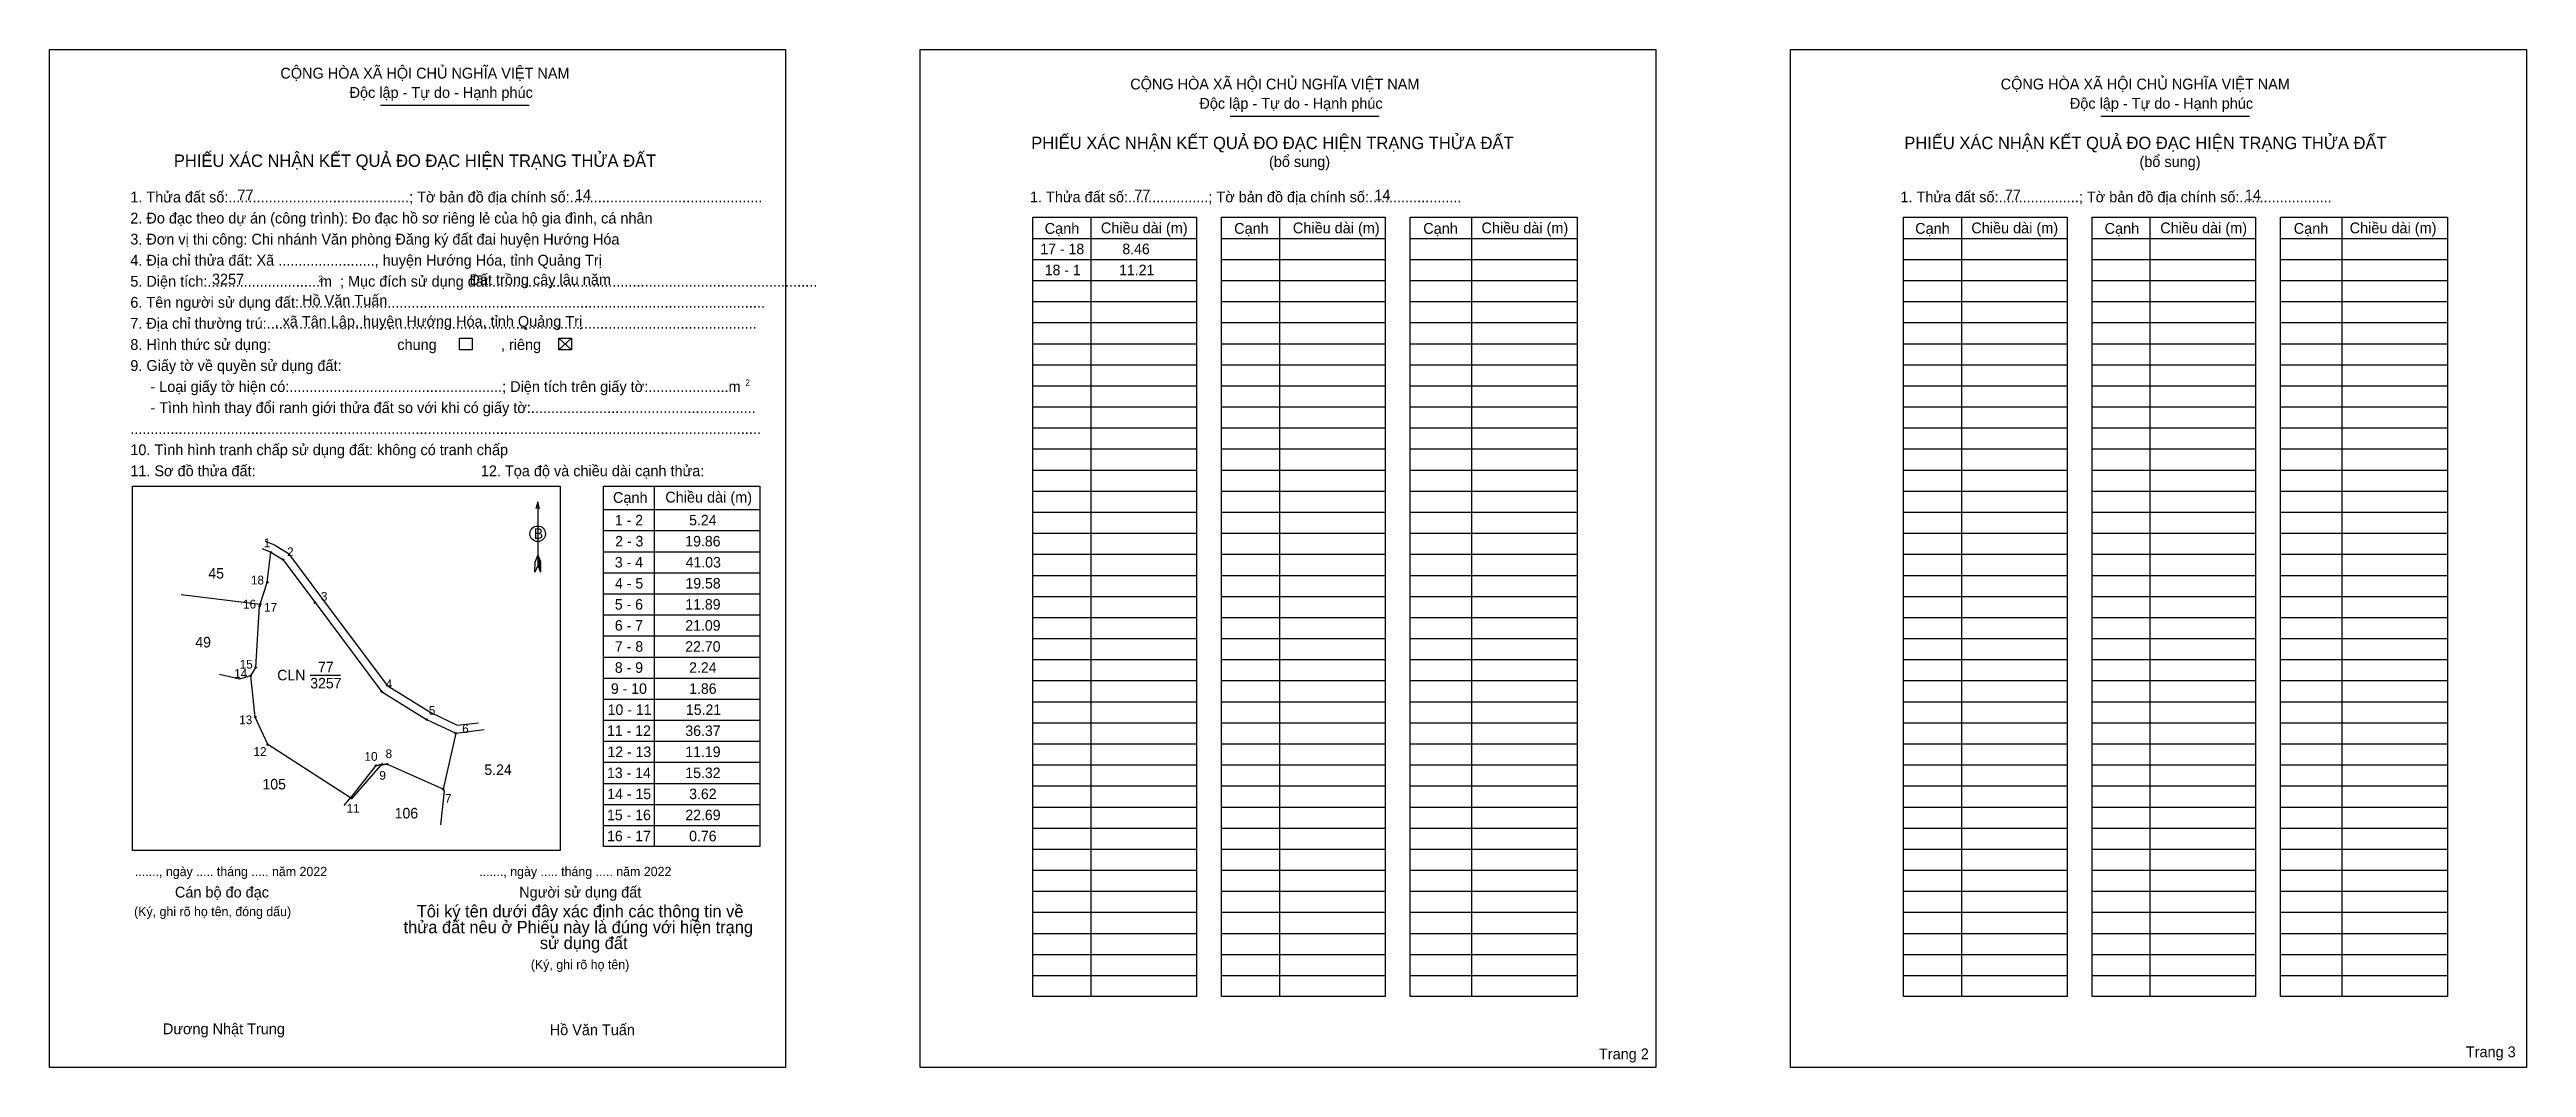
# Model space of a CAD drawing. Extents: x 548666 to 549581, y 1836767 to 1837143.
import ezdxf

# ---------------------------------------------------------------- set-up
doc = ezdxf.new("R2010")
doc.units = 0
for name, color, linetype in [('Level 1', 7, 'Continuous'), ('Level 10', 7, 'Continuous'), ('Level 11', 7, 'Continuous'), ('Level 13', 7, 'Continuous'), ('Level 2', 7, 'Continuous'), ('Level 25', 7, 'Continuous'), ('Level 48', 7, 'Continuous'), ('Level 50', 7, 'Continuous'), ('Level 52', 7, 'Continuous'), ('Level 55', 7, 'Continuous'), ('Level 6', 7, 'Continuous'), ('Level 9', 7, 'Continuous')]:
    doc.layers.add(name, color=color, linetype=linetype)

msp = doc.modelspace()

# ---------------------------------------------------------------- linework, layer by layer
at = {"layer": 'Level 1'}
for p, q in [((548666.43, 1837143.13), (548666.43, 1837143.13)), ((548988, 1837143.13), (548988, 1837143.13)), ((548788.68, 1837122.54), (548843.66, 1837122.54)), ((549102.62, 1837118.53), (549157.6, 1837118.53)), ((549424.19, 1837118.53), (549479.17, 1837118.53)), ((549051.13, 1837081.14), (549051.13, 1836793.27)), ((549120.79, 1837081.14), (549120.79, 1836793.27)), ((549191.74, 1837081.14), (549191.74, 1836793.27)), ((549372.71, 1837081.14), (549372.71, 1836793.27)), ((549442.36, 1837081.14), (549442.36, 1836793.27)), ((549513.31, 1837081.14), (549513.31, 1836793.27)), ((549029.74, 1837073.36), (549090.17, 1837073.36)), ((549099.39, 1837073.36), (549159.82, 1837073.36)), ((549169.05, 1837073.36), (549230.77, 1837073.36)), ((549351.31, 1837073.36), (549411.74, 1837073.36)), ((549420.97, 1837073.36), (549481.39, 1837073.36)), ((549490.62, 1837073.36), (549552.34, 1837073.36)), ((549029.74, 1837065.58), (549090.17, 1837065.58)), ((549099.39, 1837065.58), (549159.82, 1837065.58)), ((549169.05, 1837065.58), (549230.77, 1837065.58)), ((549351.31, 1837065.58), (549411.74, 1837065.58)), ((549420.97, 1837065.58), (549481.39, 1837065.58)), ((549490.62, 1837065.58), (549552.34, 1837065.58)), ((549029.74, 1837057.8), (549090.17, 1837057.8)), ((549029.74, 1837050.02), (549090.17, 1837050.02)), ((549099.39, 1837057.8), (549159.82, 1837057.8)), ((549099.39, 1837050.02), (549159.82, 1837050.02)), ((549169.05, 1837057.8), (549230.77, 1837057.8)), ((549169.05, 1837050.02), (549230.77, 1837050.02)), ((549351.31, 1837057.8), (549411.74, 1837057.8)), ((549351.31, 1837050.02), (549411.74, 1837050.02)), ((549420.97, 1837057.8), (549481.39, 1837057.8)), ((549420.97, 1837050.02), (549481.39, 1837050.02)), ((549490.62, 1837057.8), (549552.34, 1837057.8)), ((549490.62, 1837050.02), (549552.34, 1837050.02)), ((549029.74, 1837042.24), (549090.17, 1837042.24)), ((549099.39, 1837042.24), (549159.82, 1837042.24)), ((549169.05, 1837042.24), (549230.77, 1837042.24)), ((549351.31, 1837042.24), (549411.74, 1837042.24)), ((549420.97, 1837042.24), (549481.39, 1837042.24)), ((549490.62, 1837042.24), (549552.34, 1837042.24)), ((548854.57, 1837036.48), (548859.24, 1837032.13)), ((548854.57, 1837032.13), (548859.24, 1837036.48)), ((549029.74, 1837034.46), (549090.17, 1837034.46)), ((549099.39, 1837034.46), (549159.82, 1837034.46)), ((549169.05, 1837034.46), (549230.77, 1837034.46)), ((549351.31, 1837034.46), (549411.74, 1837034.46)), ((549420.97, 1837034.46), (549481.39, 1837034.46)), ((549490.62, 1837034.46), (549552.34, 1837034.46)), ((549029.74, 1837026.68), (549090.17, 1837026.68)), ((549099.39, 1837026.68), (549159.82, 1837026.68)), ((549169.05, 1837026.68), (549230.77, 1837026.68)), ((549351.31, 1837026.68), (549411.74, 1837026.68)), ((549420.97, 1837026.68), (549481.39, 1837026.68)), ((549490.62, 1837026.68), (549552.34, 1837026.68)), ((549029.74, 1837018.9), (549090.17, 1837018.9)), ((549099.39, 1837018.9), (549159.82, 1837018.9)), ((549169.05, 1837018.9), (549230.77, 1837018.9)), ((549351.31, 1837018.9), (549411.74, 1837018.9)), ((549420.97, 1837018.9), (549481.39, 1837018.9)), ((549490.62, 1837018.9), (549552.34, 1837018.9)), ((549029.74, 1837011.12), (549090.17, 1837011.12)), ((549029.74, 1837003.34), (549090.17, 1837003.34)), ((549099.39, 1837011.12), (549159.82, 1837011.12)), ((549099.39, 1837003.34), (549159.82, 1837003.34)), ((549169.05, 1837011.12), (549230.77, 1837011.12)), ((549169.05, 1837003.34), (549230.77, 1837003.34)), ((549351.31, 1837011.12), (549411.74, 1837011.12)), ((549351.31, 1837003.34), (549411.74, 1837003.34)), ((549420.97, 1837011.12), (549481.39, 1837011.12)), ((549420.97, 1837003.34), (549481.39, 1837003.34)), ((549490.62, 1837011.12), (549552.34, 1837011.12)), ((549490.62, 1837003.34), (549552.34, 1837003.34)), ((549029.74, 1836995.56), (549090.17, 1836995.56)), ((549099.39, 1836995.56), (549159.82, 1836995.56)), ((549169.05, 1836995.56), (549230.77, 1836995.56)), ((549351.31, 1836995.56), (549411.74, 1836995.56)), ((549420.97, 1836995.56), (549481.39, 1836995.56)), ((549490.62, 1836995.56), (549552.34, 1836995.56)), ((549029.74, 1836987.78), (549090.17, 1836987.78)), ((549099.39, 1836987.78), (549159.82, 1836987.78)), ((549169.05, 1836987.78), (549230.77, 1836987.78)), ((549351.31, 1836987.78), (549411.74, 1836987.78)), ((549420.97, 1836987.78), (549481.39, 1836987.78)), ((549490.62, 1836987.78), (549552.34, 1836987.78)), ((548697.05, 1836981.83), (548697.05, 1836981.83)), ((548846.76, 1836976.01), (548846.76, 1836952.47)), ((548889.75, 1836981.86), (548889.75, 1836848.69)), ((549029.74, 1836980), (549090.17, 1836980)), ((549099.39, 1836980), (549159.82, 1836980)), ((549169.05, 1836980), (549230.77, 1836980)), ((549351.31, 1836980), (549411.74, 1836980)), ((549420.97, 1836980), (549481.39, 1836980)), ((549490.62, 1836980), (549552.34, 1836980)), ((548871.08, 1836973.18), (548928.78, 1836973.18)), ((549029.74, 1836972.22), (549090.17, 1836972.22)), ((549099.39, 1836972.22), (549159.82, 1836972.22)), ((549169.05, 1836972.22), (549230.77, 1836972.22)), ((549351.31, 1836972.22), (549411.74, 1836972.22)), ((549420.97, 1836972.22), (549481.39, 1836972.22)), ((549490.62, 1836972.22), (549552.34, 1836972.22)), ((548871.08, 1836965.4), (548928.78, 1836965.4)), ((548871.08, 1836957.62), (548928.78, 1836957.62)), ((549029.74, 1836964.44), (549090.17, 1836964.44)), ((549099.39, 1836964.44), (549159.82, 1836964.44)), ((549169.05, 1836964.44), (549230.77, 1836964.44)), ((549351.31, 1836964.44), (549411.74, 1836964.44)), ((549420.97, 1836964.44), (549481.39, 1836964.44)), ((549490.62, 1836964.44), (549552.34, 1836964.44)), ((548845.72, 1836950.07), (548845.78, 1836953.96)), ((548846.76, 1836952.47), (548845.72, 1836950.07)), ((548846.76, 1836956.36), (548845.78, 1836953.96)), ((548846.76, 1836956.36), (548847.76, 1836953.96)), ((548846.76, 1836956.03), (548847.76, 1836953.61)), ((548846.76, 1836955.69), (548847.76, 1836953.28)), ((548846.76, 1836955.35), (548847.77, 1836952.93)), ((548846.76, 1836955), (548847.77, 1836952.58)), ((548846.76, 1836954.67), (548847.77, 1836952.23)), ((548846.76, 1836954.33), (548847.77, 1836951.88)), ((548846.76, 1836953.99), (548847.79, 1836951.53)), ((548846.76, 1836953.65), (548847.79, 1836951.18)), ((548846.76, 1836953.32), (548847.79, 1836950.83)), ((548846.76, 1836952.98), (548847.8, 1836950.49)), ((548846.76, 1836952.47), (548847.8, 1836950.07)), ((548847.8, 1836950.07), (548847.76, 1836953.96)), ((548871.08, 1836949.84), (548928.78, 1836949.84)), ((549029.74, 1836956.66), (549090.17, 1836956.66)), ((549029.74, 1836948.88), (549090.17, 1836948.88)), ((549099.39, 1836956.66), (549159.82, 1836956.66)), ((549099.39, 1836948.88), (549159.82, 1836948.88)), ((549169.05, 1836956.66), (549230.77, 1836956.66)), ((549169.05, 1836948.88), (549230.77, 1836948.88)), ((549351.31, 1836956.66), (549411.74, 1836956.66)), ((549351.31, 1836948.88), (549411.74, 1836948.88)), ((549420.97, 1836956.66), (549481.39, 1836956.66)), ((549420.97, 1836948.88), (549481.39, 1836948.88)), ((549490.62, 1836956.66), (549552.34, 1836956.66)), ((549490.62, 1836948.88), (549552.34, 1836948.88)), ((548871.08, 1836942.06), (548928.78, 1836942.06)), ((549029.74, 1836941.1), (549090.17, 1836941.1)), ((549099.39, 1836941.1), (549159.82, 1836941.1)), ((549169.05, 1836941.1), (549230.77, 1836941.1)), ((549351.31, 1836941.1), (549411.74, 1836941.1)), ((549420.97, 1836941.1), (549481.39, 1836941.1)), ((549490.62, 1836941.1), (549552.34, 1836941.1)), ((548871.08, 1836934.28), (548928.78, 1836934.28)), ((549029.74, 1836933.32), (549090.17, 1836933.32)), ((549099.39, 1836933.32), (549159.82, 1836933.32)), ((549169.05, 1836933.32), (549230.77, 1836933.32)), ((549351.31, 1836933.32), (549411.74, 1836933.32)), ((549420.97, 1836933.32), (549481.39, 1836933.32)), ((549490.62, 1836933.32), (549552.34, 1836933.32)), ((548871.08, 1836926.49), (548928.78, 1836926.49)), ((549029.74, 1836925.54), (549090.17, 1836925.54)), ((549099.39, 1836925.54), (549159.82, 1836925.54)), ((549169.05, 1836925.54), (549230.77, 1836925.54)), ((549351.31, 1836925.54), (549411.74, 1836925.54)), ((549420.97, 1836925.54), (549481.39, 1836925.54)), ((549490.62, 1836925.54), (549552.34, 1836925.54)), ((548871.08, 1836918.71), (548928.78, 1836918.71)), ((549029.74, 1836917.76), (549090.17, 1836917.76)), ((549099.39, 1836917.76), (549159.82, 1836917.76)), ((549169.05, 1836917.76), (549230.77, 1836917.76)), ((549351.31, 1836917.76), (549411.74, 1836917.76)), ((549420.97, 1836917.76), (549481.39, 1836917.76)), ((549490.62, 1836917.76), (549552.34, 1836917.76)), ((548871.08, 1836910.93), (548928.78, 1836910.93)), ((548871.08, 1836903.15), (548928.78, 1836903.15)), ((549029.74, 1836909.98), (549090.17, 1836909.98)), ((549099.39, 1836909.98), (549159.82, 1836909.98)), ((549169.05, 1836909.98), (549230.77, 1836909.98)), ((549351.31, 1836909.98), (549411.74, 1836909.98)), ((549420.97, 1836909.98), (549481.39, 1836909.98)), ((549490.62, 1836909.98), (549552.34, 1836909.98)), ((548871.08, 1836895.37), (548928.78, 1836895.37)), ((549029.74, 1836902.2), (549090.17, 1836902.2)), ((549029.74, 1836894.42), (549090.17, 1836894.42)), ((549099.39, 1836902.2), (549159.82, 1836902.2)), ((549099.39, 1836894.42), (549159.82, 1836894.42)), ((549169.05, 1836902.2), (549230.77, 1836902.2)), ((549169.05, 1836894.42), (549230.77, 1836894.42)), ((549351.31, 1836902.2), (549411.74, 1836902.2)), ((549351.31, 1836894.42), (549411.74, 1836894.42)), ((549420.97, 1836902.2), (549481.39, 1836902.2)), ((549420.97, 1836894.42), (549481.39, 1836894.42)), ((549490.62, 1836902.2), (549552.34, 1836902.2)), ((549490.62, 1836894.42), (549552.34, 1836894.42)), ((548871.08, 1836887.59), (548928.78, 1836887.59)), ((549029.74, 1836886.64), (549090.17, 1836886.64)), ((549099.39, 1836886.64), (549159.82, 1836886.64)), ((549169.05, 1836886.64), (549230.77, 1836886.64)), ((549351.31, 1836886.64), (549411.74, 1836886.64)), ((549420.97, 1836886.64), (549481.39, 1836886.64)), ((549490.62, 1836886.64), (549552.34, 1836886.64)), ((548871.08, 1836879.81), (548928.78, 1836879.81)), ((549029.74, 1836878.86), (549090.17, 1836878.86)), ((549099.39, 1836878.86), (549159.82, 1836878.86)), ((549169.05, 1836878.86), (549230.77, 1836878.86)), ((549351.31, 1836878.86), (549411.74, 1836878.86)), ((549420.97, 1836878.86), (549481.39, 1836878.86)), ((549490.62, 1836878.86), (549552.34, 1836878.86)), ((548871.08, 1836872.03), (548928.78, 1836872.03)), ((549029.74, 1836871.08), (549090.17, 1836871.08)), ((549099.39, 1836871.08), (549159.82, 1836871.08)), ((549169.05, 1836871.08), (549230.77, 1836871.08)), ((549351.31, 1836871.08), (549411.74, 1836871.08)), ((549420.97, 1836871.08), (549481.39, 1836871.08)), ((549490.62, 1836871.08), (549552.34, 1836871.08)), ((548871.08, 1836864.25), (548928.78, 1836864.25)), ((549029.74, 1836863.3), (549090.17, 1836863.3)), ((549099.39, 1836863.3), (549159.82, 1836863.3)), ((549169.05, 1836863.3), (549230.77, 1836863.3)), ((549351.31, 1836863.3), (549411.74, 1836863.3)), ((549420.97, 1836863.3), (549481.39, 1836863.3)), ((549490.62, 1836863.3), (549552.34, 1836863.3)), ((548871.08, 1836856.47), (548928.78, 1836856.47)), ((549029.74, 1836855.52), (549090.17, 1836855.52)), ((549029.74, 1836847.73), (549090.17, 1836847.73)), ((549099.39, 1836855.52), (549159.82, 1836855.52)), ((549099.39, 1836847.73), (549159.82, 1836847.73)), ((549169.05, 1836855.52), (549230.77, 1836855.52)), ((549169.05, 1836847.73), (549230.77, 1836847.73)), ((549351.31, 1836855.52), (549411.74, 1836855.52)), ((549351.31, 1836847.73), (549411.74, 1836847.73)), ((549420.97, 1836855.52), (549481.39, 1836855.52)), ((549420.97, 1836847.73), (549481.39, 1836847.73)), ((549490.62, 1836855.52), (549552.34, 1836855.52)), ((549490.62, 1836847.73), (549552.34, 1836847.73)), ((548855.08, 1836847.2), (548855.08, 1836847.2)), ((549029.74, 1836839.95), (549090.17, 1836839.95)), ((549099.39, 1836839.95), (549159.82, 1836839.95)), ((549169.05, 1836839.95), (549230.77, 1836839.95)), ((549351.31, 1836839.95), (549411.74, 1836839.95)), ((549420.97, 1836839.95), (549481.39, 1836839.95)), ((549490.62, 1836839.95), (549552.34, 1836839.95)), ((549029.74, 1836832.17), (549090.17, 1836832.17)), ((549099.39, 1836832.17), (549159.82, 1836832.17)), ((549169.05, 1836832.17), (549230.77, 1836832.17)), ((549351.31, 1836832.17), (549411.74, 1836832.17)), ((549420.97, 1836832.17), (549481.39, 1836832.17)), ((549490.62, 1836832.17), (549552.34, 1836832.17)), ((549029.74, 1836824.39), (549090.17, 1836824.39)), ((549099.39, 1836824.39), (549159.82, 1836824.39)), ((549169.05, 1836824.39), (549230.77, 1836824.39)), ((549351.31, 1836824.39), (549411.74, 1836824.39)), ((549420.97, 1836824.39), (549481.39, 1836824.39)), ((549490.62, 1836824.39), (549552.34, 1836824.39)), ((549029.74, 1836816.61), (549090.17, 1836816.61)), ((549099.39, 1836816.61), (549159.82, 1836816.61)), ((549169.05, 1836816.61), (549230.77, 1836816.61)), ((549351.31, 1836816.61), (549411.74, 1836816.61)), ((549420.97, 1836816.61), (549481.39, 1836816.61)), ((549490.62, 1836816.61), (549552.34, 1836816.61)), ((549029.74, 1836808.83), (549090.17, 1836808.83)), ((549099.39, 1836808.83), (549159.82, 1836808.83)), ((549169.05, 1836808.83), (549230.77, 1836808.83)), ((549351.31, 1836808.83), (549411.74, 1836808.83)), ((549420.97, 1836808.83), (549481.39, 1836808.83)), ((549490.62, 1836808.83), (549552.34, 1836808.83)), ((549029.74, 1836801.05), (549090.17, 1836801.05)), ((549099.39, 1836801.05), (549159.82, 1836801.05)), ((549169.05, 1836801.05), (549230.77, 1836801.05)), ((549351.31, 1836801.05), (549411.74, 1836801.05)), ((549420.97, 1836801.05), (549481.39, 1836801.05)), ((549490.62, 1836801.05), (549552.34, 1836801.05)), ((548938.32, 1836767.08), (548938.32, 1836767.08)), ((549259.88, 1836767.08), (549259.88, 1836767.08))]:
    msp.add_line(p, q, dxfattribs=at)
for points in [[(549029.74, 1837081.14), (549090.17, 1837081.14), (549090.17, 1836793.27), (549029.74, 1836793.27)], [(549099.39, 1837081.14), (549159.82, 1837081.14), (549159.82, 1836793.27), (549099.39, 1836793.27)], [(549169.05, 1837081.14), (549230.77, 1837081.14), (549230.77, 1836793.27), (549169.05, 1836793.27)], [(549351.31, 1837081.14), (549411.74, 1837081.14), (549411.74, 1836793.27), (549351.31, 1836793.27)], [(549420.97, 1837081.14), (549481.39, 1837081.14), (549481.39, 1836793.27), (549420.97, 1836793.27)], [(549490.62, 1837081.14), (549552.34, 1837081.14), (549552.34, 1836793.27), (549490.62, 1836793.27)], [(548697.05, 1836981.83), (548855.08, 1836981.83), (548855.08, 1836847.2), (548697.05, 1836847.2)], [(548871.08, 1836981.86), (548928.78, 1836981.86), (548928.78, 1836848.69), (548871.08, 1836848.69)]]:
    msp.add_lwpolyline(points, close=True, dxfattribs=at)
msp.add_lwpolyline([(548847.44, 1836973.51), (548846.76, 1836976.01), (548846.09, 1836973.51)], dxfattribs=at)
msp.add_circle((548846.76, 1836964.24), 2.87, dxfattribs=at)
at = {"layer": 'Level 10'}
msp.add_lwpolyline([(548746.88, 1836946.29), (548748.18, 1836957.42), (548752.67, 1836954.71), (548764.54, 1836938.79), (548789.11, 1836905.93), (548805.73, 1836895.58), (548816.49, 1836890.52), (548811.83, 1836869.95), (548791.07, 1836879.14), (548788.85, 1836878.85), (548787.01, 1836878.61), (548777.62, 1836866.65), (548747.03, 1836886.33), (548742.44, 1836896.54), (548740.75, 1836911.77), (548742.62, 1836914.87), (548744.03, 1836937.52), (548744.26, 1836938.24)], close=True, dxfattribs=at)
at = {"layer": 'Level 11'}
for centre in [(548748.18, 1836957.42), (548752.67, 1836954.71), (548746.88, 1836946.29), (548746.88, 1836946.29), (548744.03, 1836937.52), (548744.26, 1836938.24), (548764.54, 1836938.79), (548740.75, 1836911.77), (548742.62, 1836914.87), (548789.11, 1836905.93), (548742.44, 1836896.54), (548805.73, 1836895.58), (548747.03, 1836886.33), (548816.49, 1836890.52), (548787.01, 1836878.61), (548788.85, 1836878.85), (548791.07, 1836879.14), (548777.62, 1836866.65), (548811.83, 1836869.95)]:
    msp.add_circle(centre, 0.259, dxfattribs=at)
at = {"layer": 'Level 2'}
for points in [[(548666.43, 1837143.13), (548938.31, 1837143.13), (548938.31, 1836767.08), (548666.43, 1836767.08)], [(548988, 1837143.13), (549259.88, 1837143.13), (549259.88, 1836767.08), (548988, 1836767.08)], [(549309.57, 1837143.13), (549581.45, 1837143.13), (549581.45, 1836767.08), (549309.57, 1836767.08)]]:
    msp.add_lwpolyline(points, close=True, dxfattribs=at)
at = {"layer": 'Level 25'}
for p, q in [((548764.54, 1836938.79), (548789.11, 1836905.93)), ((548789.11, 1836905.93), (548805.73, 1836895.58)), ((548747.03, 1836886.33), (548742.44, 1836896.54)), ((548777.62, 1836866.65), (548747.03, 1836886.33)), ((548787.01, 1836878.61), (548777.62, 1836866.65)), ((548787.01, 1836878.61), (548788.85, 1836878.85)), ((548788.85, 1836878.85), (548791.07, 1836879.14))]:
    msp.add_line(p, q, dxfattribs=at)
at = {"layer": 'Level 50'}
for points in [[(548817.83, 1837036.48), (548822.5, 1837036.48), (548822.5, 1837032.13), (548817.83, 1837032.13)], [(548854.57, 1837036.48), (548859.24, 1837036.48), (548859.24, 1837032.13), (548854.57, 1837032.13)]]:
    msp.add_lwpolyline(points, close=True, dxfattribs=at)
at = {"layer": 'Level 9'}
for p, q in [((548748.18, 1836957.42), (548745.01, 1836958.65)), ((548746.1, 1836961.45), (548749.49, 1836960.13)), ((548749.49, 1836960.13), (548754.73, 1836956.98)), ((548754.73, 1836956.98), (548767.67, 1836939.61)), ((548715.04, 1836941.78), (548744.26, 1836938.24)), ((548767.67, 1836939.61), (548791.17, 1836908.19)), ((548736.61, 1836910.49), (548729.16, 1836912.27)), ((548740.75, 1836911.77), (548736.61, 1836910.49)), ((548762.73, 1836912.04), (548773.97, 1836912.04)), ((548791.17, 1836908.19), (548807.23, 1836898.19)), ((548807.23, 1836898.19), (548817.01, 1836893.59)), ((548817.01, 1836893.59), (548824.85, 1836894.4)), ((548816.49, 1836890.52), (548827.02, 1836891.89)), ((548789.38, 1836879.46), (548777.85, 1836866.17)), ((548775.25, 1836863.88), (548777.62, 1836866.65)), ((548810.95, 1836856.66), (548812.28, 1836869.21)), ((548812.28, 1836869.21), (548811.83, 1836869.95))]:
    msp.add_line(p, q, dxfattribs=at)

# ---------------------------------------------------------------- texts
at = {"layer": 'Level 1'}
for s, height, p in [('CỘNG HÒA XÃ HỘI CHỦ NGHĨA VIỆT NAM', 3.9937, (548751.71, 1837132.4)), ('CỘNG HÒA XÃ HỘI CHỦ NGHĨA VIỆT NAM', 3.9937, (549065.66, 1837128.38)), ('CỘNG HÒA XÃ HỘI CHỦ NGHĨA VIỆT NAM', 3.9937, (549387.23, 1837128.38)), ('Độc lập - Tự do - Hạnh phúc', 3.9937, (548777.26, 1837125.27)), ('Độc lập - Tự do - Hạnh phúc', 3.9937, (549091.21, 1837121.25)), ('Độc lập - Tự do - Hạnh phúc', 3.9937, (549412.78, 1837121.25)), ('PHIẾU XÁC NHẬN KẾT QUẢ ĐO ĐẠC HIỆN TRẠNG THỬA ĐẤT', 4.5647, (548712.36, 1837099.79)), ('PHIẾU XÁC NHẬN KẾT QUẢ ĐO ĐẠC HIỆN TRẠNG THỬA ĐẤT', 4.5647, (549029.09, 1837106.35)), ('(bổ sung)', 3.994, (549116.93, 1837099.73)), ('PHIẾU XÁC NHẬN KẾT QUẢ ĐO ĐẠC HIỆN TRẠNG THỬA ĐẤT', 4.5647, (549351.61, 1837106.35)), ('(bổ sung)', 3.994, (549438.51, 1837099.73)), ('1. Thửa đất số:.............................................; Tờ bản đồ địa chính số:................................................', 3.99365, (548696.27, 1837086.64)), ('1. Thửa đất số:....................; Tờ bản đồ địa chính số:.......................', 3.9937, (549028.62, 1837086.68)), ('1. Thửa đất số:....................; Tờ bản đồ địa chính số:.......................', 3.9937, (549350.19, 1837086.68)), ('2. Đo đạc theo dự án (công trình): Đo đạc hồ sơ riêng lẻ của hộ gia đình, cá nhân', 3.9937, (548696.27, 1837078.86)), ('Cạnh', 3.994, (549034.06, 1837075.05)), ('Chiều dài (m)', 3.9937, (549054.81, 1837075.24)), ('Cạnh', 3.994, (549104.05, 1837075.05)), ('Chiều dài (m)', 3.9937, (549125.75, 1837075.24)), ('Cạnh', 3.994, (549173.91, 1837075.05)), ('Chiều dài (m)', 3.9937, (549195.41, 1837075.24)), ('Cạnh', 3.994, (549355.63, 1837075.05)), ('Chiều dài (m)', 3.9937, (549376.38, 1837075.24)), ('Cạnh', 3.994, (549425.62, 1837075.05)), ('Chiều dài (m)', 3.9937, (549446.18, 1837075.24)), ('Cạnh', 3.994, (549495.48, 1837075.05)), ('Chiều dài (m)', 3.9937, (549516.15, 1837075.24)), ('4. Địa chỉ thửa đất: Xã ........................, huyện Hướng Hóa, tỉnh Quảng Trị', 3.9937, (548696.27, 1837063.3)), ('3. Đơn vị thi công: Chi nhánh Văn phòng Đăng ký đất đai huyện Hướng Hóa', 3.9937, (548696.27, 1837071.08)), ('5. Diện tích:............................m  ; Mục đích sử dụng đất:.................................................................................', 3.99365, (548696.27, 1837055.52)), ('2', 2.28, (548765.77, 1837057.34)), ('6. Tên người sử dụng đất:....................................................................................................................', 3.99365, (548696.27, 1837047.74)), ('7. Địa chỉ thường trú:..........................................................................................................................', 3.99365, (548696.27, 1837039.96)), ('chung                , riêng', 3.9937, (548794.9, 1837032.14)), ('9. Giấy tờ về quyền sử dụng đất:', 3.9937, (548696.27, 1837024.4)), ('     - Loại giấy tờ hiện có:.....................................................; Diện tích trên giấy tờ:....................m', 3.99365, (548696.27, 1837016.62)), ('     - Tình hình thay đổi ranh giới thửa đất so với khi có giấy tờ:........................................................', 3.99365, (548696.27, 1837008.84)), ('2', 2.28, (548923.49, 1837018.95)), ('10. Tình hình tranh chấp sử dụng đất: không có tranh chấp', 3.9937, (548696.27, 1836993.28)), ('.............................................................................................................................................................', 3.99365, (548696.27, 1837001.06)), ('11. Sơ đồ thửa đất:', 3.9937, (548696.27, 1836985.5)), ('12. Tọa độ và chiều dài cạnh thửa:', 3.9937, (548825.76, 1836985.5)), ('Cạnh', 3.994, (548874.58, 1836975.64)), ('Chiều dài (m)', 3.9937, (548893.9, 1836975.77)), ('B', 3.89, (548845.32, 1836962.35)), ('......., ngày ..... tháng ..... năm 2022', 3.4233, (548697.97, 1836837.76)), ('......., ngày ..... tháng ..... năm 2022', 3.4233, (548825.16, 1836837.76)), ('Cán bộ đo đạc', 3.9937, (548712.75, 1836829.85)), ('Người sử dụng đất', 3.9937, (548839.94, 1836829.85)), ('(Ký, ghi rõ họ tên, đóng dấu)', 3.4233, (548697.66, 1836822.98)), ('thửa đất nêu ở Phiếu này là đúng với hiện trạng', 4.5382, (548797.22, 1836816.67)), ('Tôi ký tên dưới đây xác định các thông tin về', 4.5382, (548802.08, 1836822.53)), ('sử dụng đất', 4.5382, (548847.57, 1836810.82)), ('(Ký, ghi rõ họ tên)', 3.4233, (548844.22, 1836803.39)), ('Dương Nhật Trung', 3.9937, (548708.3, 1836779.37)), ('Trang 3', 3.994, (549559.06, 1836770.87)), ('Trang 2', 3.994, (549238.83, 1836770.09))]:
    msp.add_text(s, height=height, dxfattribs=at).set_placement(p)
at = {"layer": 'Level 13'}
for s, p in [('CLN', (548750.55, 1836910.09)), ('77', (548765.61, 1836913.08)), ('3257', (548762.73, 1836907.11))]:
    msp.add_text(s, height=3.89, dxfattribs=at).set_placement(p)
at = {"layer": 'Level 48'}
msp.add_text('8. Hình thức sử dụng:', height=3.9938, dxfattribs=at).set_placement((548696.27, 1837032.18))
at = {"layer": 'Level 52'}
for s, p in [('17 - 18', (549032.46, 1837067.53)), ('8.46', (549062.75, 1837067.53)), ('18 - 1', (549034.09, 1837059.75)), ('11.21', (549061.55, 1837059.75)), ('1 - 2', (548875.27, 1836967.34)), ('5.24', (548902.71, 1836967.34)), ('2 - 3', (548875.38, 1836959.56)), ('19.86', (548901.29, 1836959.56)), ('45', (548725.09, 1836947.69)), ('3 - 4', (548875.25, 1836951.78)), ('41.03', (548901.42, 1836951.78)), ('4 - 5', (548875.34, 1836944)), ('5 - 6', (548875.26, 1836936.22)), ('11.89', (548901.3, 1836936.22)), ('19.58', (548901.34, 1836944)), ('6 - 7', (548875.27, 1836928.44)), ('21.09', (548901.3, 1836928.44)), ('49', (548720.27, 1836922.25)), ('7 - 8', (548875.31, 1836920.66)), ('22.70', (548901.28, 1836920.66)), ('8 - 9', (548875.27, 1836912.88)), ('2.24', (548902.71, 1836912.88)), ('9 - 10', (548873.81, 1836905.1)), ('1.86', (548902.72, 1836905.1)), ('11 - 12', (548872.39, 1836889.54)), ('10 - 11', (548872.62, 1836897.32)), ('36.37', (548901.31, 1836889.54)), ('15.21', (548901.53, 1836897.32)), ('12 - 13', (548872.51, 1836881.76)), ('11.19', (548901.3, 1836881.76)), ('5.24', (548827.05, 1836875.15)), ('13 - 14', (548872.37, 1836873.98)), ('15.32', (548901.3, 1836873.98)), ('105', (548745.08, 1836869.79)), ('14 - 15', (548872.46, 1836866.2)), ('3.62', (548902.73, 1836866.2)), ('106', (548793.92, 1836859.08)), ('15 - 16', (548872.38, 1836858.42)), ('22.69', (548901.3, 1836858.42)), ('16 - 17', (548872.4, 1836850.64)), ('0.76', (548902.72, 1836850.64))]:
    msp.add_text(s, height=3.89, dxfattribs=at).set_placement(p)
at = {"layer": 'Level 55'}
for s, p in [('1', (548748.14, 1836957.42)), ('2', (548752.63, 1836954.71)), ('18', (548746.79, 1836946.29)), ('16', (548743.94, 1836937.52)), ('17', (548744.17, 1836938.24)), ('3', (548764.5, 1836938.79)), ('14', (548740.66, 1836911.77)), ('15', (548742.53, 1836914.87)), ('4', (548789.07, 1836905.93)), ('13', (548742.35, 1836896.54)), ('5', (548805.69, 1836895.58)), ('12', (548746.94, 1836886.33)), ('6', (548816.45, 1836890.52)), ('10', (548786.92, 1836878.61)), ('9', (548788.81, 1836878.85)), ('8', (548791.03, 1836879.14)), ('11', (548777.54, 1836866.65)), ('7', (548811.79, 1836869.95))]:
    msp.add_text(s, height=0.13, dxfattribs=at).set_placement(p)
at = {"layer": 'Level 6'}
for s, height, p in [('77', 3.994, (548735.82, 1837087.38)), ('14', 3.994, (548860.54, 1837087.45)), ('77', 3.994, (549067.15, 1837087.38)), ('14', 3.994, (549155.86, 1837087.41)), ('77', 3.994, (549388.73, 1837087.38)), ('14', 3.994, (549477.43, 1837087.41)), ('3257', 3.994, (548726.43, 1837056.3)), ('Đất trồng cây lâu năm', 3.9939, (548821.58, 1837056.14)), ('Hồ Văn Tuấn', 3.9939, (548759.74, 1837048.49)), (', xã Tân Lập, huyện Hướng Hóa, tỉnh Quảng Trị', 3.9939, (548749.55, 1837040.7)), ('Hồ Văn Tuấn', 3.9939, (548851.21, 1836779.01))]:
    msp.add_text(s, height=height, dxfattribs=at).set_placement(p)
at = {"layer": 'Level 9'}
for s, height, p in [('1', 3.24, (548745.56, 1836959.29)), ('2', 3.24, (548754.19, 1836955.97)), ('18', 3.242, (548740.82, 1836945.5)), ('16', 3.242, (548737.91, 1836936.63)), ('3', 3.24, (548766.66, 1836939.5)), ('17', 3.242, (548745.68, 1836935.42)), ('14', 3.242, (548734.64, 1836910.98)), ('15', 3.242, (548736.67, 1836914.41)), ('4', 3.24, (548790.63, 1836907.17)), ('13', 3.242, (548736.49, 1836893.89)), ('5', 3.24, (548806.55, 1836897.38)), ('6', 3.24, (548818.88, 1836890.61)), ('12', 3.242, (548741.79, 1836882.17)), ('8', 3.24, (548790.57, 1836881.37)), ('10', 3.242, (548782.78, 1836880.37)), ('9', 3.24, (548788.26, 1836873.37)), ('7', 3.24, (548812.49, 1836864.85)), ('11', 3.242, (548776.16, 1836861.19))]:
    msp.add_text(s, height=height, dxfattribs=at).set_placement(p)

doc.saveas('drawing.dxf')
